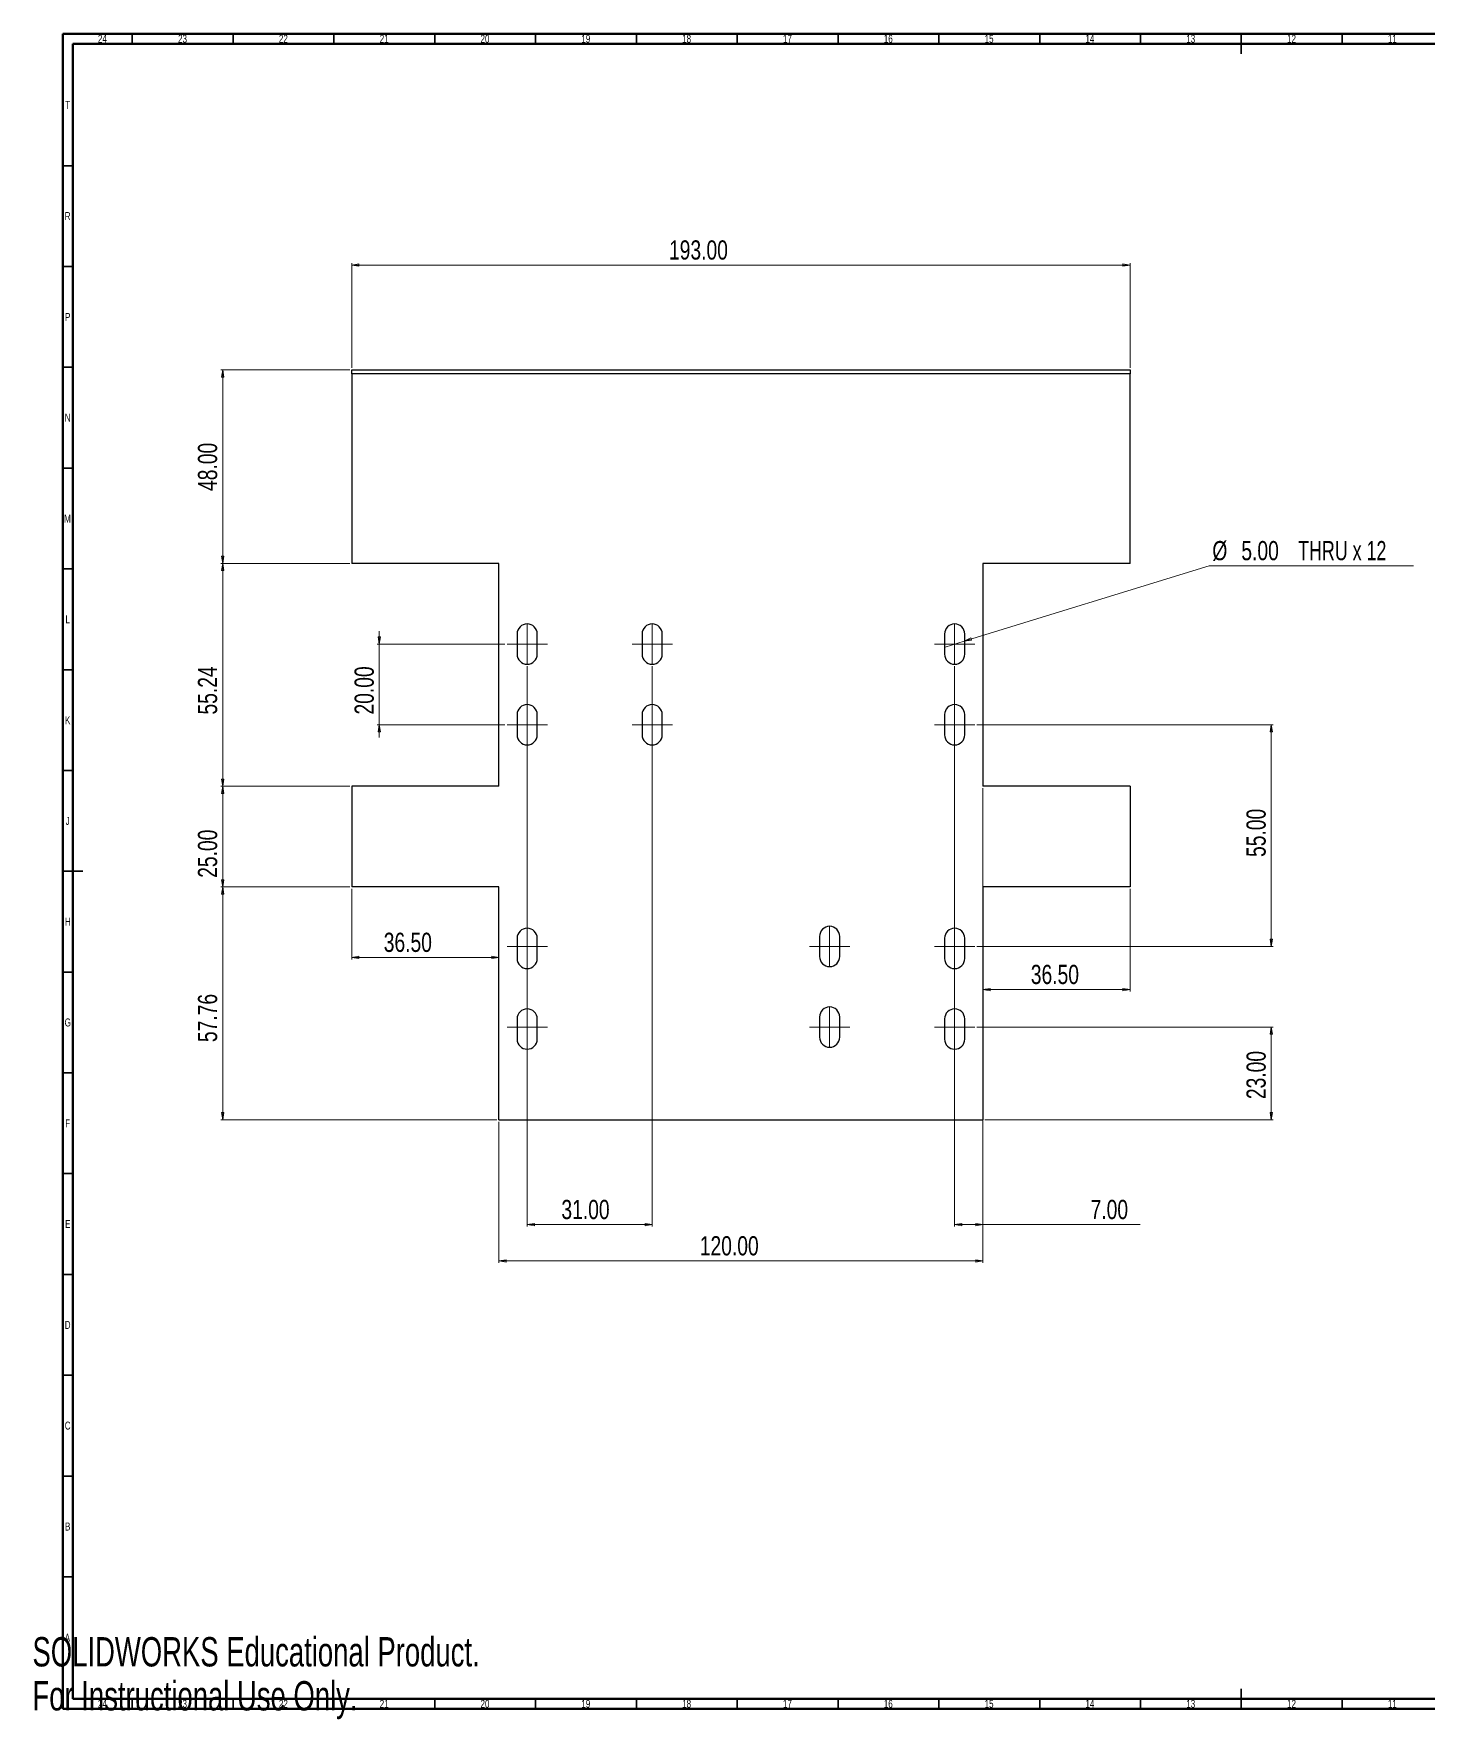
# Model space of a CAD drawing. Header units: millimetres. Extents: x 1 to 1184, y 0 to 836.
# Drawn here: x 1 to 692, y 0 to 836 of the extents above; entities that cross this region are included whole.
import ezdxf

# ---------------------------------------------------------------- set-up
doc = ezdxf.new("R2010")
doc.units = ezdxf.units.MM
doc.styles.add('SLDTEXTSTYLE0', font='TXT', dxfattribs={"width": 0.75})
doc.styles.add('SLDTEXTSTYLE3', font='TXT', dxfattribs={"width": 0.694444})
doc.styles.add('SLDTEXTSTYLE4', font='TXT', dxfattribs={"width": 0.7})
doc.dimstyles.new('SLDDIMSTYLE0', dxfattribs={"dimtxt": 9.525, "dimasz": 3.556, "dimexe": 0, "dimexo": 0.0625, "dimgap": 2.38125, "dimtad": 1, "dimlfac": 0.5, "dimrnd": 1e-09, "dimzin": 4, "dimdsep": 46, "dimtxsty": 'SLDTEXTSTYLE0', "dimblk1": 'CLOSED', "dimblk2": 'CLOSED', "dimsah": 1, "dimcen": 0.09, "dimadec": 0, "dimazin": 1, "dimtfac": 1, "dimtmove": 0, "dimatfit": 0, "dimldrblk": 'CLOSED', "dimfxl": 1, "dimfrac": 2, "dimtolj": 1, "dimtzin": 12, "dimarcsym": 0})
doc.dimstyles.new('SLDDIMSTYLE1', dxfattribs={"dimtxt": 9.525, "dimasz": 3.556, "dimexe": 0, "dimexo": 0.0625, "dimgap": 2.38125, "dimtad": 1, "dimlfac": 0.5, "dimrnd": 1e-09, "dimzin": 4, "dimdsep": 46, "dimtxsty": 'SLDTEXTSTYLE0', "dimblk1": 'CLOSED', "dimblk2": 'CLOSED', "dimsah": 1, "dimcen": 0.09, "dimadec": 0, "dimazin": 1, "dimtfac": 1, "dimtofl": 0, "dimtmove": 0, "dimatfit": 3, "dimldrblk": 'CLOSED', "dimfxl": 1, "dimfrac": 2, "dimtolj": 1, "dimtzin": 12, "dimarcsym": 0})
doc.dimstyles.new('SLDDIMSTYLE2', dxfattribs={"dimtxt": 9.525, "dimasz": 3.556, "dimexe": 0, "dimexo": 0.0625, "dimgap": 2.38125, "dimtad": 0, "dimtih": 1, "dimtoh": 1, "dimlfac": 0.5, "dimrnd": 1e-09, "dimzin": 4, "dimdsep": 46, "dimtxsty": 'SLDTEXTSTYLE0', "dimblk1": 'NONE', "dimblk2": 'CLOSED', "dimsah": 1, "dimcen": 0, "dimadec": 0, "dimazin": 1, "dimtfac": 1, "dimtmove": 0, "dimatfit": 3, "dimldrblk": 'NONE', "dimfxl": 1, "dimfrac": 2, "dimtolj": 1, "dimtzin": 12, "dimarcsym": 0})
doc.dimstyles.new('SLDDIMSTYLE3', dxfattribs={"dimtxt": 9.525, "dimasz": 3.556, "dimexe": 0, "dimexo": 0.0625, "dimgap": 2.38125, "dimtad": 1, "dimlfac": 0.5, "dimrnd": 1e-09, "dimzin": 12, "dimdsep": 46, "dimtxsty": 'SLDTEXTSTYLE0', "dimblk1": 'CLOSED', "dimblk2": 'CLOSED', "dimsah": 1, "dimcen": 0.09, "dimadec": 0, "dimazin": 3, "dimtfac": 1, "dimtofl": 0, "dimtmove": 0, "dimatfit": 3, "dimldrblk": 'CLOSED', "dimfxl": 1, "dimfrac": 2, "dimtolj": 1, "dimtzin": 12, "dimarcsym": 0})

# ---------------------------------------------------------------- blocks, each defined once
blk = doc.blocks.new('_Closed')
at = {"color": 0, "linetype": 'ByBlock', "lineweight": -2}
for p, q in [((-1, 0.166667), (0, 0)), ((-1, 0.166667), (-1, -0.166667)), ((0, 0), (-1, -0.166667)), ((0, 0), (-1, 0))]:
    blk.add_line(p, q, dxfattribs=at)
blk = doc.blocks.new('_D')
at = {"color": 7, "linetype": 'Continuous', "lineweight": 0, "transparency": 16777216}
for p, q in [((172, 533.2), (172, 539.55)), ((234.34, 533.2), (171, 533.2)), ((172, 533.2), (172, 493.2)), ((234.34, 493.2), (171, 493.2)), ((172, 493.2), (172, 486.85))]:
    blk.add_line(p, q, dxfattribs=at)
at = {"color": 7, "linetype": 'Continuous', "lineweight": 18, "transparency": 16777216, "xscale": 3.556, "yscale": 3.556}
for p, rotation in [((172, 533.2, -1), 270.0000000000004), ((172, 493.2, -1), 90.0000000000004)]:
    blk.add_blockref('_Closed', p, dxfattribs=dict(at, rotation=rotation))
at = {"color": 7, "linetype": 'Continuous', "lineweight": 18, "transparency": 16777216, "insert": (159.73, 498.26), "char_height": 9.525, "attachment_point": 1, "rotation": 90, "style": 'SLDTEXTSTYLE0'}
blk.add_mtext('20.00', dxfattribs=at)
blk = doc.blocks.new('_D_1')
at = {"color": 7, "linetype": 'Continuous', "lineweight": 0, "transparency": 16777216}
for p, q in [((245.34, 522.2), (245.34, 244.2)), ((307.34, 522.2), (307.34, 244.2)), ((245.34, 245.2), (307.34, 245.2))]:
    blk.add_line(p, q, dxfattribs=at)
at = {"color": 7, "linetype": 'Continuous', "lineweight": 18, "transparency": 16777216, "xscale": 3.556, "yscale": 3.556, "rotation": 180.0000000000004}
blk.add_blockref('_Closed', (245.34, 245.2, -1), dxfattribs=at)
at = {"color": 7, "linetype": 'Continuous', "lineweight": 18, "transparency": 16777216, "xscale": 3.556, "yscale": 3.556}
blk.add_blockref('_Closed', (307.34, 245.2, -1), dxfattribs=at)
at = {"color": 7, "linetype": 'Continuous', "lineweight": 18, "transparency": 16777216, "insert": (262.31, 257.48), "char_height": 9.525, "attachment_point": 1, "style": 'SLDTEXTSTYLE0'}
blk.add_mtext('31.00', dxfattribs=at)
blk = doc.blocks.new('_D_2')
at = {"color": 7, "linetype": 'Continuous', "lineweight": 0, "transparency": 16777216}
for p, q in [((457.34, 522.2), (457.34, 244.2)), ((471.34, 461.72), (471.34, 244.2)), ((457.34, 245.2), (471.34, 245.2)), ((471.34, 245.2), (549.37, 245.2))]:
    blk.add_line(p, q, dxfattribs=at)
at = {"color": 7, "linetype": 'Continuous', "lineweight": 18, "transparency": 16777216, "xscale": 3.556, "yscale": 3.556, "rotation": 180.0000000000004}
blk.add_blockref('_Closed', (457.34, 245.2, -1), dxfattribs=at)
at = {"color": 7, "linetype": 'Continuous', "lineweight": 18, "transparency": 16777216, "xscale": 3.556, "yscale": 3.556}
blk.add_blockref('_Closed', (471.34, 245.2, -1), dxfattribs=at)
at = {"color": 7, "linetype": 'Continuous', "lineweight": 18, "transparency": 16777216, "insert": (524.75, 257.48), "char_height": 9.525, "attachment_point": 1, "style": 'SLDTEXTSTYLE0'}
blk.add_mtext('7.00', dxfattribs=at)
blk = doc.blocks.new('_D_3')
at = {"color": 7, "linetype": 'Continuous', "lineweight": 0, "transparency": 16777216}
for p, q in [((462.12, 534.67), (583.54, 572.05)), ((583.54, 572.05), (684.95, 572.05)), ((452.56, 531.73), (462.12, 534.67))]:
    blk.add_line(p, q, dxfattribs=at)
at = {"color": 7, "linetype": 'Continuous', "lineweight": 18, "transparency": 16777216, "xscale": 3.556, "yscale": 3.556, "rotation": 197.1108239568244}
blk.add_blockref('_Closed', (462.12, 534.67, -1), dxfattribs=at)
at = {"color": 7, "linetype": 'Continuous', "lineweight": 18, "transparency": 16777216, "char_height": 9.525, "attachment_point": 1}
for s, insert, style in [('%%c', (585.13, 584.33), 'SLDTEXTSTYLE0'), ('5.00', (599.51, 584.33), 'SLDTEXTSTYLE0'), ('THRU x 12', (627.7, 584.33), 'SLDTEXTSTYLE3')]:
    blk.add_mtext(s, dxfattribs=dict(at, insert=insert, style=style))
blk = doc.blocks.new('_None')
blk = doc.blocks.new('_D_4')
at = {"color": 7, "linetype": 'Continuous', "lineweight": 0, "transparency": 16777216}
for p, q in [((157.34, 669.2), (93.34, 669.2)), ((94.34, 669.2), (94.34, 573.2)), ((157.34, 573.2), (93.34, 573.2))]:
    blk.add_line(p, q, dxfattribs=at)
at = {"color": 7, "linetype": 'Continuous', "lineweight": 18, "transparency": 16777216, "xscale": 3.556, "yscale": 3.556}
for p, rotation in [((94.34, 669.2, -1), 90.0000000000004), ((94.34, 573.2, -1), 270.0000000000004)]:
    blk.add_blockref('_Closed', p, dxfattribs=dict(at, rotation=rotation))
at = {"color": 7, "linetype": 'Continuous', "lineweight": 18, "transparency": 16777216, "insert": (82.06, 609.16), "char_height": 9.525, "attachment_point": 1, "rotation": 90, "style": 'SLDTEXTSTYLE0'}
blk.add_mtext('48.00', dxfattribs=at)
blk = doc.blocks.new('_D_5')
at = {"color": 7, "linetype": 'Continuous', "lineweight": 0, "transparency": 16777216}
for p, q in [((157.34, 573.2), (93.34, 573.2)), ((94.34, 462.72), (94.34, 573.2)), ((157.34, 462.72), (93.34, 462.72))]:
    blk.add_line(p, q, dxfattribs=at)
at = {"color": 7, "linetype": 'Continuous', "lineweight": 18, "transparency": 16777216, "xscale": 3.556, "yscale": 3.556}
for p, rotation in [((94.34, 573.2, -1), 90.00000000000041), ((94.34, 462.72, -1), 270.0000000000004)]:
    blk.add_blockref('_Closed', p, dxfattribs=dict(at, rotation=rotation))
at = {"color": 7, "linetype": 'Continuous', "lineweight": 18, "transparency": 16777216, "insert": (82.06, 498.26), "char_height": 9.525, "attachment_point": 1, "rotation": 90, "style": 'SLDTEXTSTYLE0'}
blk.add_mtext('55.24', dxfattribs=at)
blk = doc.blocks.new('_D_6')
at = {"color": 7, "linetype": 'Continuous', "lineweight": 0, "transparency": 16777216}
for p, q in [((157.34, 462.72), (93.34, 462.72)), ((94.34, 462.72), (94.34, 412.72)), ((157.34, 412.72), (93.34, 412.72))]:
    blk.add_line(p, q, dxfattribs=at)
at = {"color": 7, "linetype": 'Continuous', "lineweight": 18, "transparency": 16777216, "xscale": 3.556, "yscale": 3.556}
for p, rotation in [((94.34, 462.72, -1), 90.0000000000004), ((94.34, 412.72, -1), 270.0000000000004)]:
    blk.add_blockref('_Closed', p, dxfattribs=dict(at, rotation=rotation))
at = {"color": 7, "linetype": 'Continuous', "lineweight": 18, "transparency": 16777216, "insert": (82.06, 417.26), "char_height": 9.525, "attachment_point": 1, "rotation": 90, "style": 'SLDTEXTSTYLE0'}
blk.add_mtext('25.00', dxfattribs=at)
blk = doc.blocks.new('_D_7')
at = {"color": 7, "linetype": 'Continuous', "lineweight": 0, "transparency": 16777216}
for p, q in [((157.34, 412.72), (93.34, 412.72)), ((94.34, 297.2), (94.34, 412.72)), ((230.34, 297.2), (93.34, 297.2))]:
    blk.add_line(p, q, dxfattribs=at)
at = {"color": 7, "linetype": 'Continuous', "lineweight": 18, "transparency": 16777216, "xscale": 3.556, "yscale": 3.556}
for p, rotation in [((94.34, 412.72, -1), 90.0000000000004), ((94.34, 297.2, -1), 270.0000000000004)]:
    blk.add_blockref('_Closed', p, dxfattribs=dict(at, rotation=rotation))
at = {"color": 7, "linetype": 'Continuous', "lineweight": 18, "transparency": 16777216, "insert": (82.06, 335.77), "char_height": 9.525, "attachment_point": 1, "rotation": 90, "style": 'SLDTEXTSTYLE0'}
blk.add_mtext('57.76', dxfattribs=at)
blk = doc.blocks.new('_D_8')
at = {"color": 7, "linetype": 'Continuous', "lineweight": 0, "transparency": 16777216}
for p, q in [((158.34, 670.2), (158.34, 722.2)), ((158.34, 721.2), (544.34, 721.2)), ((544.34, 670.2), (544.34, 722.2))]:
    blk.add_line(p, q, dxfattribs=at)
at = {"color": 7, "linetype": 'Continuous', "lineweight": 18, "transparency": 16777216, "xscale": 3.556, "yscale": 3.556, "rotation": 180.0000000000004}
blk.add_blockref('_Closed', (158.34, 721.2, -1), dxfattribs=at)
at = {"color": 7, "linetype": 'Continuous', "lineweight": 18, "transparency": 16777216, "xscale": 3.556, "yscale": 3.556}
blk.add_blockref('_Closed', (544.34, 721.2, -1), dxfattribs=at)
at = {"color": 7, "linetype": 'Continuous', "lineweight": 18, "transparency": 16777216, "insert": (315.67, 733.48), "char_height": 9.525, "attachment_point": 1, "style": 'SLDTEXTSTYLE0'}
blk.add_mtext('193.00', dxfattribs=at)
blk = doc.blocks.new('_D_9')
at = {"color": 7, "linetype": 'Continuous', "lineweight": 0, "transparency": 16777216}
for p, q in [((544.34, 411.72), (544.34, 360.81)), ((544.34, 361.81), (471.34, 361.81))]:
    blk.add_line(p, q, dxfattribs=at)
at = {"color": 7, "linetype": 'Continuous', "lineweight": 18, "transparency": 16777216, "xscale": 3.556, "yscale": 3.556, "rotation": 180.0000000000004}
blk.add_blockref('_Closed', (471.34, 361.81, -1), dxfattribs=at)
at = {"color": 7, "linetype": 'Continuous', "lineweight": 18, "transparency": 16777216, "xscale": 3.556, "yscale": 3.556}
blk.add_blockref('_Closed', (544.34, 361.81, -1), dxfattribs=at)
at = {"color": 7, "linetype": 'Continuous', "lineweight": 18, "transparency": 16777216, "insert": (495.1, 374.09), "char_height": 9.525, "attachment_point": 1, "style": 'SLDTEXTSTYLE0'}
blk.add_mtext('36.50', dxfattribs=at)
blk = doc.blocks.new('_D_10')
at = {"color": 7, "linetype": 'Continuous', "lineweight": 0, "transparency": 16777216}
for p, q in [((158.34, 411.72), (158.34, 376.74)), ((231.34, 377.74), (158.34, 377.74))]:
    blk.add_line(p, q, dxfattribs=at)
at = {"color": 7, "linetype": 'Continuous', "lineweight": 18, "transparency": 16777216, "xscale": 3.556, "yscale": 3.556, "rotation": 180.0000000000004}
blk.add_blockref('_Closed', (158.34, 377.74, -1), dxfattribs=at)
at = {"color": 7, "linetype": 'Continuous', "lineweight": 18, "transparency": 16777216, "xscale": 3.556, "yscale": 3.556}
blk.add_blockref('_Closed', (231.34, 377.74, -1), dxfattribs=at)
at = {"color": 7, "linetype": 'Continuous', "lineweight": 18, "transparency": 16777216, "insert": (174.2, 390.02), "char_height": 9.525, "attachment_point": 1, "style": 'SLDTEXTSTYLE0'}
blk.add_mtext('36.50', dxfattribs=at)
blk = doc.blocks.new('_D_11')
at = {"color": 7, "linetype": 'Continuous', "lineweight": 0, "transparency": 16777216}
for p, q in [((468.34, 343.2), (615.34, 343.2)), ((614.34, 343.2), (614.34, 297.2)), ((472.34, 297.2), (615.34, 297.2))]:
    blk.add_line(p, q, dxfattribs=at)
at = {"color": 7, "linetype": 'Continuous', "lineweight": 18, "transparency": 16777216, "xscale": 3.556, "yscale": 3.556}
for p, rotation in [((614.34, 343.2, -1), 90.0000000000004), ((614.34, 297.2, -1), 270.0000000000004)]:
    blk.add_blockref('_Closed', p, dxfattribs=dict(at, rotation=rotation))
at = {"color": 7, "linetype": 'Continuous', "lineweight": 18, "transparency": 16777216, "insert": (602.06, 307.47), "char_height": 9.525, "attachment_point": 1, "rotation": 90, "style": 'SLDTEXTSTYLE0'}
blk.add_mtext('23.00', dxfattribs=at)
blk = doc.blocks.new('_D_12')
at = {"color": 7, "linetype": 'Continuous', "lineweight": 0, "transparency": 16777216}
for p, q in [((468.34, 493.2), (615.34, 493.2)), ((614.34, 383.2), (614.34, 493.2)), ((468.34, 383.2), (615.34, 383.2))]:
    blk.add_line(p, q, dxfattribs=at)
at = {"color": 7, "linetype": 'Continuous', "lineweight": 18, "transparency": 16777216, "xscale": 3.556, "yscale": 3.556}
for p, rotation in [((614.34, 493.2, -1), 90.0000000000004), ((614.34, 383.2, -1), 270.0000000000004)]:
    blk.add_blockref('_Closed', p, dxfattribs=dict(at, rotation=rotation))
at = {"color": 7, "linetype": 'Continuous', "lineweight": 18, "transparency": 16777216, "insert": (602.06, 427.6), "char_height": 9.525, "attachment_point": 1, "rotation": 90, "style": 'SLDTEXTSTYLE0'}
blk.add_mtext('55.00', dxfattribs=at)
blk = doc.blocks.new('_D_13')
at = {"color": 7, "linetype": 'Continuous', "lineweight": 0, "transparency": 16777216}
for p, q in [((231.34, 296.2), (231.34, 226.2)), ((471.34, 296.2), (471.34, 226.2)), ((231.34, 227.2), (471.34, 227.2))]:
    blk.add_line(p, q, dxfattribs=at)
at = {"color": 7, "linetype": 'Continuous', "lineweight": 18, "transparency": 16777216, "xscale": 3.556, "yscale": 3.556, "rotation": 180.0000000000004}
blk.add_blockref('_Closed', (231.34, 227.2, -1), dxfattribs=at)
at = {"color": 7, "linetype": 'Continuous', "lineweight": 18, "transparency": 16777216, "xscale": 3.556, "yscale": 3.556}
blk.add_blockref('_Closed', (471.34, 227.2, -1), dxfattribs=at)
at = {"color": 7, "linetype": 'Continuous', "lineweight": 18, "transparency": 16777216, "insert": (330.94, 239.48), "char_height": 9.525, "attachment_point": 1, "style": 'SLDTEXTSTYLE0'}
blk.add_mtext('120.00', dxfattribs=at)
blk = doc.blocks.new('SW_CENTERMARKSYMBOL_0')
at = {"color": 0, "linetype": 'Continuous', "lineweight": 18}
for p, q in [((0, 5), (0, 10)), ((-5, 0), (-10, 0)), ((0, 0), (-5, 0)), ((0, 0), (0, 5)), ((0, 0), (0, -5)), ((0, 0), (5, 0)), ((5, 0), (10, 0)), ((0, -5), (0, -10))]:
    blk.add_line(p, q, dxfattribs=at)
blk = doc.blocks.new('SW_CENTERMARKSYMBOL_1')
at = {"color": 0, "linetype": 'Continuous', "lineweight": 18}
for p, q in [((0, 5), (0, 10)), ((-5, 0), (-10, 0)), ((0, 0), (-5, 0)), ((0, 0), (0, 5)), ((0, 0), (0, -5)), ((0, 0), (5, 0)), ((5, 0), (10, 0)), ((0, -5), (0, -10))]:
    blk.add_line(p, q, dxfattribs=at)
blk = doc.blocks.new('SW_CENTERMARKSYMBOL_2')
at = {"color": 0, "linetype": 'Continuous', "lineweight": 18}
for p, q in [((0, 5), (0, 10)), ((-5, 0), (-10, 0)), ((0, 0), (-5, 0)), ((0, 0), (0, 5)), ((0, 0), (0, -5)), ((0, 0), (5, 0)), ((5, 0), (10, 0)), ((0, -5), (0, -10))]:
    blk.add_line(p, q, dxfattribs=at)
blk = doc.blocks.new('SW_CENTERMARKSYMBOL_3')
at = {"color": 0, "linetype": 'Continuous', "lineweight": 18}
for p, q in [((0, 5), (0, 10)), ((-5, 0), (-10, 0)), ((0, 0), (-5, 0)), ((0, 0), (0, 5)), ((0, 0), (0, -5)), ((0, 0), (5, 0)), ((5, 0), (10, 0)), ((0, -5), (0, -10))]:
    blk.add_line(p, q, dxfattribs=at)
blk = doc.blocks.new('SW_CENTERMARKSYMBOL_4')
at = {"color": 0, "linetype": 'Continuous', "lineweight": 18}
for p, q in [((0, 5), (0, 10)), ((-5, 0), (-10, 0)), ((0, 0), (-5, 0)), ((0, 0), (0, 5)), ((0, 0), (0, -5)), ((0, 0), (5, 0)), ((5, 0), (10, 0)), ((0, -5), (0, -10))]:
    blk.add_line(p, q, dxfattribs=at)
blk = doc.blocks.new('SW_CENTERMARKSYMBOL_5')
at = {"color": 0, "linetype": 'Continuous', "lineweight": 18}
for p, q in [((0, 5), (0, 10)), ((-5, 0), (-10, 0)), ((0, 0), (-5, 0)), ((0, 0), (0, 5)), ((0, 0), (0, -5)), ((0, 0), (5, 0)), ((5, 0), (10, 0)), ((0, -5), (0, -10))]:
    blk.add_line(p, q, dxfattribs=at)
blk = doc.blocks.new('SW_CENTERMARKSYMBOL_6')
at = {"color": 0, "linetype": 'Continuous', "lineweight": 18}
for p, q in [((0, 5), (0, 10)), ((-5, 0), (-10, 0)), ((0, 0), (-5, 0)), ((0, 0), (0, 5)), ((0, 0), (0, -5)), ((0, 0), (5, 0)), ((5, 0), (10, 0)), ((0, -5), (0, -10))]:
    blk.add_line(p, q, dxfattribs=at)
blk = doc.blocks.new('SW_CENTERMARKSYMBOL_7')
at = {"color": 0, "linetype": 'Continuous', "lineweight": 18}
for p, q in [((0, 5), (0, 10)), ((-5, 0), (-10, 0)), ((0, 0), (-5, 0)), ((0, 0), (0, 5)), ((0, 0), (0, -5)), ((0, 0), (5, 0)), ((5, 0), (10, 0)), ((0, -5), (0, -10))]:
    blk.add_line(p, q, dxfattribs=at)
blk = doc.blocks.new('SW_CENTERMARKSYMBOL_8')
at = {"color": 0, "linetype": 'Continuous', "lineweight": 18}
for p, q in [((0, 5), (0, 10)), ((-5, 0), (-10, 0)), ((0, 0), (-5, 0)), ((0, 0), (0, 5)), ((0, 0), (0, -5)), ((0, 0), (5, 0)), ((5, 0), (10, 0)), ((0, -5), (0, -10))]:
    blk.add_line(p, q, dxfattribs=at)
blk = doc.blocks.new('SW_CENTERMARKSYMBOL_9')
at = {"color": 0, "linetype": 'Continuous', "lineweight": 18}
for p, q in [((0, 5), (0, 10)), ((-5, 0), (-10, 0)), ((0, 0), (-5, 0)), ((0, 0), (0, 5)), ((0, 0), (0, -5)), ((0, 0), (5, 0)), ((5, 0), (10, 0)), ((0, -5), (0, -10))]:
    blk.add_line(p, q, dxfattribs=at)
blk = doc.blocks.new('SW_CENTERMARKSYMBOL_10')
at = {"color": 0, "linetype": 'Continuous', "lineweight": 18}
for p, q in [((0, 5), (0, 10)), ((-5, 0), (-10, 0)), ((0, 0), (-5, 0)), ((0, 0), (0, 5)), ((0, 0), (0, -5)), ((0, 0), (5, 0)), ((5, 0), (10, 0)), ((0, -5), (0, -10))]:
    blk.add_line(p, q, dxfattribs=at)
blk = doc.blocks.new('SW_CENTERMARKSYMBOL_11')
at = {"color": 0, "linetype": 'Continuous', "lineweight": 18}
for p, q in [((0, 5), (0, 10)), ((-5, 0), (-10, 0)), ((0, 0), (-5, 0)), ((0, 0), (0, 5)), ((0, 0), (0, -5)), ((0, 0), (5, 0)), ((5, 0), (10, 0)), ((0, -5), (0, -10))]:
    blk.add_line(p, q, dxfattribs=at)

msp = doc.modelspace()

# ---------------------------------------------------------------- linework, layer by layer
at = {"color": 7, "linetype": 'Continuous', "lineweight": 70}
for p, q in [((15, 5), (15, 836)), ((15, 836), (1184, 836)), ((20, 10), (20, 831)), ((20, 831), (1179, 831)), ((1179, 10), (20, 10)), ((1184, 5), (15, 5))]:
    msp.add_line(p, q, dxfattribs=at)
at = {"color": 7, "linetype": 'Continuous', "lineweight": 35}
for p, q in [((49.5, 831), (49.5, 836)), ((99.5, 831), (99.5, 836)), ((149.5, 831), (149.5, 836)), ((199.5, 831), (199.5, 836)), ((249.5, 831), (249.5, 836)), ((299.5, 831), (299.5, 836)), ((349.5, 831), (349.5, 836)), ((399.5, 831), (399.5, 836)), ((449.5, 831), (449.5, 836)), ((499.5, 831), (499.5, 836)), ((549.5, 831), (549.5, 836)), ((599.5, 836), (599.5, 826)), ((599.5, 831), (599.5, 836)), ((649.5, 831), (649.5, 836)), ((20, 770.5), (15, 770.5)), ((20, 720.5), (15, 720.5)), ((20, 670.5), (15, 670.5)), ((20, 620.5), (15, 620.5)), ((20, 570.5), (15, 570.5)), ((20, 520.5), (15, 520.5)), ((20, 470.5), (15, 470.5)), ((15, 420.5), (25, 420.5)), ((20, 420.5), (15, 420.5)), ((20, 370.5), (15, 370.5)), ((20, 320.5), (15, 320.5)), ((20, 270.5), (15, 270.5)), ((20, 220.5), (15, 220.5)), ((20, 170.5), (15, 170.5)), ((20, 120.5), (15, 120.5)), ((20, 70.5), (15, 70.5)), ((49.5, 10), (49.5, 5)), ((99.5, 10), (99.5, 5)), ((149.5, 10), (149.5, 5)), ((199.5, 10), (199.5, 5)), ((249.5, 10), (249.5, 5)), ((299.5, 10), (299.5, 5)), ((349.5, 10), (349.5, 5)), ((399.5, 10), (399.5, 5)), ((449.5, 10), (449.5, 5)), ((499.5, 10), (499.5, 5)), ((549.5, 10), (549.5, 5)), ((599.5, 5), (599.5, 15)), ((599.5, 10), (599.5, 5)), ((649.5, 10), (649.5, 5))]:
    msp.add_line(p, q, dxfattribs=at)
at = {"color": 7, "linetype": 'Continuous', "lineweight": 25}
for p, q in [((158.34, 669.2), (544.34, 669.2)), ((158.34, 667.2), (158.34, 669.2)), ((544.34, 669.2), (544.34, 667.2)), ((158.34, 667.2), (158.34, 573.2)), ((544.34, 667.2), (158.34, 667.2)), ((544.34, 573.2), (544.34, 667.2)), ((231.34, 573.2), (158.34, 573.2)), ((231.34, 462.719), (231.34, 573.2)), ((544.34, 573.2), (471.34, 573.2)), ((471.34, 573.2), (471.34, 462.719)), ((240.34, 538.2), (240.34, 528.2)), ((250.34, 528.2), (250.34, 538.2)), ((302.34, 538.2), (302.34, 528.2)), ((312.34, 528.2), (312.34, 538.2)), ((452.34, 538.2), (452.34, 528.2)), ((462.34, 528.2), (462.34, 538.2)), ((240.34, 498.2), (240.34, 488.2)), ((250.34, 488.2), (250.34, 498.2)), ((302.34, 498.2), (302.34, 488.2)), ((312.34, 488.2), (312.34, 498.2)), ((452.34, 498.2), (452.34, 488.2)), ((462.34, 488.2), (462.34, 498.2)), ((158.34, 462.719), (158.34, 412.719)), ((231.34, 462.719), (158.34, 462.719)), ((544.34, 462.719), (471.34, 462.719)), ((544.34, 462.719), (544.34, 412.719)), ((231.34, 412.719), (158.34, 412.719)), ((231.34, 297.2), (231.34, 412.719)), ((471.34, 412.719), (471.34, 297.2)), ((544.34, 412.719), (471.34, 412.719)), ((240.34, 387.237), (240.34, 377.237)), ((250.34, 377.237), (250.34, 387.237)), ((390.34, 388.2), (390.34, 378.2)), ((400.34, 378.2), (400.34, 388.2)), ((452.34, 387.237), (452.34, 377.237)), ((462.34, 377.237), (462.34, 387.237)), ((240.34, 347.237), (240.34, 337.237)), ((250.34, 337.237), (250.34, 347.237)), ((390.34, 348.2), (390.34, 338.2)), ((400.34, 338.2), (400.34, 348.2)), ((452.34, 347.237), (452.34, 337.237)), ((462.34, 337.237), (462.34, 347.237)), ((231.34, 297.2), (471.34, 297.2))]:
    msp.add_line(p, q, dxfattribs=at)
for centre, start, end in [((245.34, 538.2), 0, 180), ((307.34, 538.2), 0, 180), ((457.34, 538.2), 0, 180), ((245.34, 528.2), 180, 0), ((307.34, 528.2), 180, 0), ((457.34, 528.2), 180, 0), ((245.34, 498.2), 0, 180), ((307.34, 498.2), 0, 180), ((457.34, 498.2), 0, 180), ((245.34, 488.2), 180, 0), ((307.34, 488.2), 180, 0), ((457.34, 488.2), 180, 0), ((395.34, 388.2), 0, 180), ((245.34, 387.237), 0, 180), ((457.34, 387.237), 0, 180), ((245.34, 377.237), 180, 0), ((395.34, 378.2), 180, 0), ((457.34, 377.237), 180, 0), ((245.34, 347.237), 0, 180), ((395.34, 348.2), 0, 180), ((457.34, 347.237), 0, 180), ((245.34, 337.237), 180, 0), ((395.34, 338.2), 180, 0), ((457.34, 337.237), 180, 0)]:
    msp.add_arc(centre, 5, start, end, dxfattribs=at)

# ---------------------------------------------------------------- block references
at = {"color": 7, "linetype": 'Continuous', "lineweight": 0}
for name, p in [('SW_CENTERMARKSYMBOL_0', (245.34, 533.2)), ('SW_CENTERMARKSYMBOL_11', (307.34, 533.2)), ('SW_CENTERMARKSYMBOL_1', (457.34, 533.2)), ('SW_CENTERMARKSYMBOL_4', (245.34, 493.2)), ('SW_CENTERMARKSYMBOL_10', (307.34, 493.2)), ('SW_CENTERMARKSYMBOL_2', (457.34, 493.2)), ('SW_CENTERMARKSYMBOL_6', (245.34, 383.2)), ('SW_CENTERMARKSYMBOL_9', (395.34, 383.2)), ('SW_CENTERMARKSYMBOL_7', (457.34, 383.2)), ('SW_CENTERMARKSYMBOL_5', (245.34, 343.2)), ('SW_CENTERMARKSYMBOL_8', (395.34, 343.2)), ('SW_CENTERMARKSYMBOL_3', (457.34, 343.2))]:
    msp.add_blockref(name, p, dxfattribs=at)

# ---------------------------------------------------------------- texts
at = {"color": 7, "linetype": 'Continuous', "lineweight": 0, "attachment_point": 2, "style": 'SLDTEXTSTYLE0'}
for s, insert, char_height in [('24', (34.67, 835.494), 3.9687), ('23', (74.42, 835.494), 3.9687), ('22', (124.42, 835.494), 3.9687), ('21', (174.42, 835.494), 3.9687), ('20', (224.42, 835.494), 3.9687), ('19', (274.42, 835.494), 3.9687), ('18', (324.42, 835.494), 3.9687), ('17', (374.42, 835.494), 3.9687), ('16', (424.42, 835.494), 3.9687), ('15', (474.42, 835.494), 3.9687), ('14', (524.42, 835.494), 3.9687), ('13', (574.42, 835.494), 3.9687), ('12', (624.42, 835.494), 3.9687), ('11', (674.42, 835.494), 3.9687), ('T', (17.488, 802.689), 3.969), ('R', (17.444, 747.494), 3.969), ('P', (17.485, 697.439), 3.969), ('N', (17.464, 647.494), 3.969), ('M', (17.362, 597.439), 3.969), ('L', (17.455, 547.494), 3.969), ('K', (17.489, 497.439), 3.969), ('J', (17.465, 447.494), 3.969), ('H', (17.49, 397.439), 3.969), ('G', (17.487, 347.494), 3.969), ('F', (17.458, 297.439), 3.969), ('E', (17.508, 247.494), 3.969), ('D', (17.453, 197.439), 3.969), ('C', (17.459, 147.494), 3.969), ('B', (17.471, 97.439), 3.969), ('A', (17.34, 42.244), 3.969), ('24', (34.67, 9.494), 3.9687), ('23', (74.42, 9.494), 3.9687), ('22', (124.42, 9.494), 3.9687), ('21', (174.42, 9.494), 3.9687), ('20', (224.42, 9.494), 3.9687), ('19', (274.42, 9.494), 3.9687), ('18', (324.42, 9.494), 3.9687), ('17', (374.42, 9.494), 3.9687), ('16', (424.42, 9.494), 3.9687), ('15', (474.42, 9.494), 3.9687), ('14', (524.42, 9.494), 3.9687), ('13', (574.42, 9.494), 3.9687), ('12', (624.42, 9.494), 3.9687), ('11', (674.42, 9.494), 3.9687)]:
    msp.add_mtext(s, dxfattribs=dict(at, insert=insert, char_height=char_height))
at = {"color": 7, "linetype": 'Continuous', "char_height": 14.5493, "attachment_point": 1, "style": 'SLDTEXTSTYLE4'}
for s, insert in [('SOLIDWORKS Educational Product.', (0, 40.579)), ('For Instructional Use Only.', (0, 18.755))]:
    msp.add_mtext(s, dxfattribs=dict(at, insert=insert))

# ---------------------------------------------------------------- dimensions: what is measured, and where the dimension line sits
at = {"color": 7, "linetype": 'Continuous', "lineweight": 18}
for base, p1, p2, picture, middle in [((544.34, 721.2), (158.34, 669.2), (544.34, 669.2), '_D_8', (335.024, 721.2)), ((307.34, 245.2), (245.34, 523.2), (307.34, 523.2), '_D_1', (278.137, 245.2)), ((471.34, 245.2), (457.34, 523.2), (471.34, 462.719), '_D_2', (537.06, 245.2)), ((158.34, 377.737), (231.34, 412.719), (158.34, 412.719), '_D_10', (190.028, 377.737)), ((471.34, 361.809), (544.34, 412.719), (471.34, 412.719), '_D_9', (510.931, 361.809))]:
    dim = msp.add_linear_dim(base=base, p1=p1, p2=p2, dimstyle='SLDDIMSTYLE1', dxfattribs=at)
    dim.commit()
    dim.dimension.update_dxf_attribs({"geometry": picture, "text_midpoint": middle, "dimtype": 160})
for base, p1, p2, angle, dimstyle, picture, middle in [((94.34, 573.2), (158.34, 669.2), (158.34, 573.2), 90, 'SLDDIMSTYLE1', '_D_4', (94.34, 624.993)), ((94.34, 573.2), (158.34, 462.719), (158.34, 573.2), 90, 'SLDDIMSTYLE3', '_D_5', (94.34, 514.096)), ((172.004, 493.2), (235.34, 533.2), (235.34, 493.2), 90, 'SLDDIMSTYLE0', '_D', (172.004, 514.096)), ((614.34, 493.2), (467.34, 383.2), (467.34, 493.2), 90, 'SLDDIMSTYLE1', '_D_12', (614.34, 443.427)), ((94.34, 412.719), (158.34, 462.719), (158.34, 412.719), 90, 'SLDDIMSTYLE1', '_D_6', (94.34, 433.094)), ((94.34, 412.719), (231.34, 297.2), (158.34, 412.719), 90, 'SLDDIMSTYLE3', '_D_7', (94.34, 351.6)), ((614.34, 297.2), (467.34, 343.2), (471.34, 297.2), 90, 'SLDDIMSTYLE1', '_D_11', (614.34, 323.3)), ((471.34, 227.2), (231.34, 297.2), (471.34, 297.2), 0, 'SLDDIMSTYLE1', '_D_13', (350.293, 227.2))]:
    dim = msp.add_linear_dim(base=base, p1=p1, p2=p2, angle=angle, dimstyle=dimstyle, dxfattribs=at)
    dim.commit()
    dim.dimension.update_dxf_attribs({"geometry": picture, "text_midpoint": middle, "dimtype": 160})
dim = msp.add_diameter_dim_2p(p1=(452.562, 531.729), p2=(462.119, 534.672), text='<> THRU x 12', dimstyle='SLDDIMSTYLE2', dxfattribs=at)
dim.commit()
dim.dimension.update_dxf_attribs({"geometry": '_D_3', "text_midpoint": (635.039, 579.618), "dimtype": 163})

doc.saveas('drawing.dxf')
